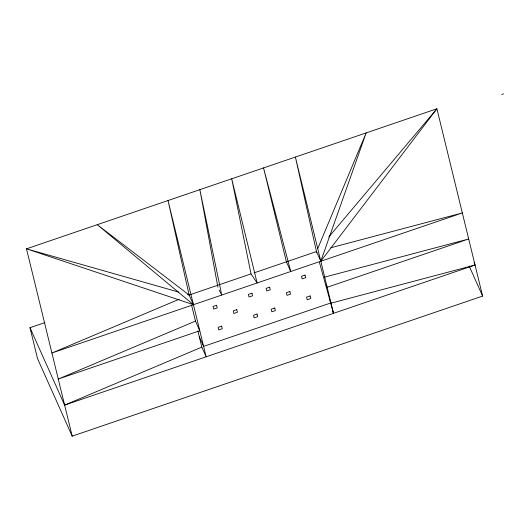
<?xml version="1.0" encoding="UTF-8"?>
<svg xmlns="http://www.w3.org/2000/svg" width="530" height="530" viewBox="0 0 530 530"><rect width="100%" height="100%" fill="white"/><g stroke="black" fill="none" stroke-linecap="round" stroke-linejoin="round"><path stroke-width="0.79" d="M332.515 311.097L333.516 313.329L295.389 157.059L316.476 251.565L320.809 261.237L366.15 132.911L317.755 248.524M320.809 261.237L436.912 108.763L482.611 296.078L72.199 436.144L37.577 358.744L29.998 327.692L44.878 322.618M328.732 237.029L436.912 108.763L26.5 248.828L72.199 436.144M179.2 299.218L51.913 353.007L462.326 212.941L330.826 247.762M195.464 321.081L58.267 379.049L199.79 330.753L195.464 321.081L191.648 305.452M29.998 327.692L64.62 405.099L201.817 347.124L197.875 330.972M501.731 94.459L503.5 93.856M187.521 294.581L189.111 295.031L251.028 273.904L257.123 282.974L231.709 178.796L251.028 273.904M253.976 272.897L316.476 251.565L316.794 252.863M64.62 405.099L475.039 265.033L474.025 262.774M324.426 277.19L468.679 238.984L327.162 287.286L326.162 285.054M330.78 303.233L475.039 265.033M178.796 292.103L26.5 248.828L193.437 304.71L189.111 295.031L168.023 200.525L206.144 356.796L201.817 347.124M189.111 295.031L97.262 224.68L193.437 304.71M219.155 290.096L221.739 295.051L199.863 189.66L217.896 287.167M469.163 266.02L482.611 296.078M329.971 300.676L330.972 302.908L203.606 346.382L199.273 336.702M319.404 262.27L333.516 313.329M216.571 305.273L213.034 306.486L213.669 309.089L217.207 307.884L216.571 305.273M251.949 293.203L248.411 294.408L249.047 297.012L252.585 295.806L251.949 293.203M269.644 287.167L266.106 288.373L266.742 290.977L270.28 289.771L269.644 287.167M305.022 275.09L301.484 276.296L302.12 278.899L305.658 277.694L305.022 275.09M236.804 309.659L233.266 310.865L233.902 313.469L237.44 312.263L236.804 309.659M289.877 291.546L286.332 292.752L286.969 295.356L290.506 294.15L289.877 291.546M221.653 326.116L218.115 327.321L218.751 329.925L222.289 328.719L221.653 326.116M257.037 314.038L253.499 315.244L254.135 317.848L257.673 316.642L257.037 314.038M274.726 308.003L271.188 309.209L271.824 311.812L275.361 310.606L274.726 308.003M310.103 295.925L306.565 297.131L307.201 299.735L310.739 298.529L310.103 295.925M290.731 271.506L286.405 261.827L263.549 167.924L290.731 271.506"/></g></svg>
